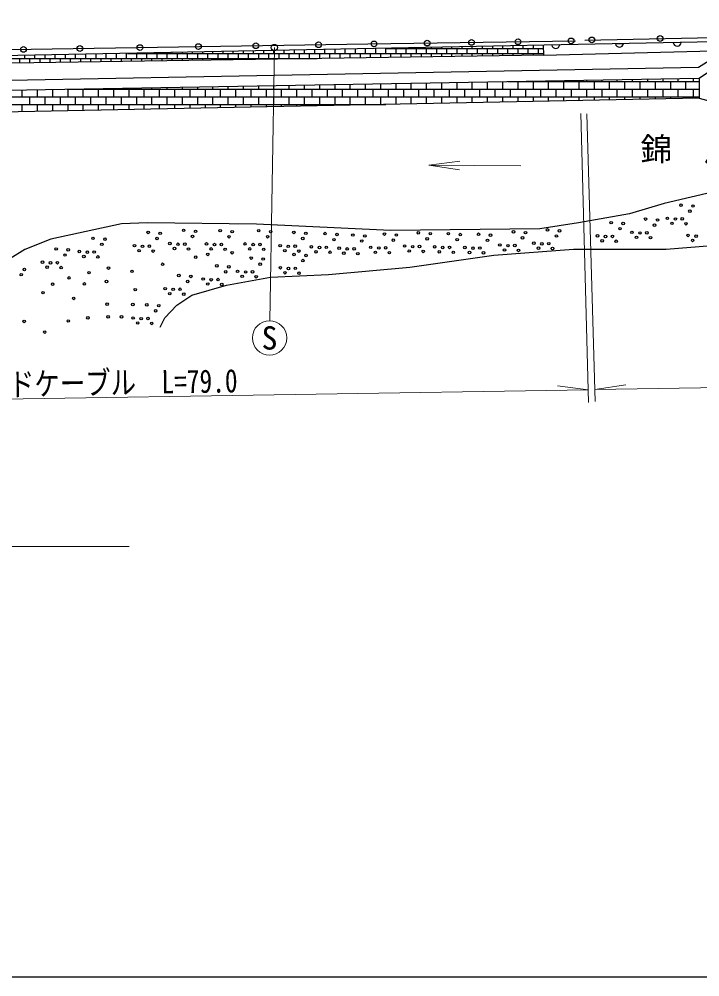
# Model space of a CAD drawing. Units: millimetres at full size, sheet at 1:1000; details may follow other scales. Extents: x 40000 to 680000, y 20000 to 380000.
# Drawn here: x 272755 to 326296, y 205000 to 280299 of the extents above; entities that cross this region are included whole.
import ezdxf
from ezdxf.enums import TextEntityAlignment as Align

# ---------------------------------------------------------------- set-up
doc = ezdxf.new("R2010")
doc.units = ezdxf.units.MM
doc.header["$LTSCALE"] = 1000
for name, color, linetype, lineweight in [('M-BGD', 7, 'Continuous', 25), ('M-BMK-HTXT', 7, 'Continuous', 13), ('M-STR-HTXT', 7, 'Continuous', 13), ('M-STR-STRC', 7, 'Continuous', 25), ('M-TTL-BAND', 7, 'Continuous', 25)]:
    doc.layers.add(name, color=color, linetype=linetype, lineweight=lineweight)
doc.styles.add('ＭＳ ゴシック', font='')
doc.styles.get('ＭＳ ゴシック').set_extended_font_data('MS Gothic')

msp = doc.modelspace()

# ---------------------------------------------------------------- linework, layer by layer
at = {"layer": 'M-BGD'}
for p, q in [((294400, 277600), (294400, 277858)), ((295200, 277600), (295200, 277874)), ((296000, 277600), (296000, 277890)), ((296800, 277600), (296800, 277905)), ((297600, 277600), (297600, 277921)), ((298400, 277600), (298400, 277937)), ((299200, 277600), (299200, 277952)), ((300000, 277600), (300000, 277968)), ((300800, 277600), (300800, 277984)), ((301600, 277600), (301600, 278000)), ((301617, 278000), (313980, 278000)), ((302000, 278000), (302000, 278008)), ((302400, 277600), (302400, 278000)), ((302800, 278000), (302800, 278023)), ((303200, 277600), (303200, 278000)), ((303600, 278000), (303600, 278039)), ((304000, 277600), (304000, 278000)), ((304400, 278000), (304400, 278055)), ((304800, 277600), (304800, 278000)), ((305200, 278000), (305200, 278070)), ((305600, 277600), (305600, 278000)), ((306000, 278000), (306000, 278086)), ((306400, 277600), (306400, 278000)), ((306800, 278000), (306800, 278102)), ((307200, 277600), (307200, 278000)), ((307600, 278000), (307600, 278118)), ((308000, 277600), (308000, 278000)), ((308400, 278000), (308400, 278133)), ((308800, 277600), (308800, 278000)), ((309200, 278000), (309200, 278149)), ((309600, 277600), (309600, 278000)), ((310000, 278000), (310000, 278165)), ((310400, 277600), (310400, 278000)), ((310800, 278000), (310800, 278180)), ((311200, 277600), (311200, 278000)), ((311600, 278000), (311600, 278196)), ((312000, 277600), (312000, 278000)), ((312400, 278000), (312400, 278212)), ((312800, 277600), (312800, 278000)), ((313200, 278000), (313200, 278228)), ((313600, 277600), (313600, 278000)), ((315273, 278268), (314648, 278256)), ((320282, 278367), (319656, 278355)), ((324828, 278456), (324202, 278444)), ((255947, 277200), (296198, 277200)), ((272800, 276845), (272800, 277200)), ((273200, 277200), (273200, 277441)), ((273600, 276858), (273600, 277200)), ((274000, 277200), (274000, 277457)), ((274400, 276870), (274400, 277200)), ((274800, 277200), (274800, 277473)), ((275200, 276882), (275200, 277200)), ((275600, 277200), (275600, 277489)), ((276000, 276894), (276000, 277200)), ((276400, 277200), (276400, 277504)), ((276800, 276906), (276800, 277200)), ((277200, 277200), (277200, 277520)), ((277600, 276918), (277600, 277200)), ((278000, 277200), (278000, 277536)), ((278400, 276930), (278400, 277200)), ((278800, 277200), (278800, 277552)), ((279200, 276942), (279200, 277200)), ((279600, 277200), (279600, 277567)), ((280000, 276955), (280000, 277200)), ((280400, 277200), (280400, 277583)), ((280800, 276967), (280800, 277200)), ((281200, 277200), (281200, 277599)), ((281265, 277600), (313987, 277600)), ((281600, 277600), (281600, 277607)), ((281600, 276979), (281600, 277200)), ((282000, 277200), (282000, 277600)), ((282400, 277600), (282400, 277622)), ((282400, 276991), (282400, 277200)), ((282800, 277200), (282800, 277600)), ((283200, 277600), (283200, 277638)), ((283200, 277003), (283200, 277200)), ((283600, 277200), (283600, 277600)), ((284000, 277600), (284000, 277654)), ((284000, 277015), (284000, 277200)), ((284400, 277200), (284400, 277600)), ((284800, 277600), (284800, 277669)), ((284800, 277027), (284800, 277200)), ((285200, 277200), (285200, 277600)), ((285600, 277600), (285600, 277685)), ((285600, 277039), (285600, 277200)), ((286000, 277200), (286000, 277600)), ((286400, 277600), (286400, 277701)), ((286400, 277052), (286400, 277200)), ((286800, 277200), (286800, 277600)), ((287200, 277600), (287200, 277717)), ((287200, 277064), (287200, 277200)), ((287600, 277200), (287600, 277600)), ((288000, 277600), (288000, 277732)), ((288000, 277076), (288000, 277200)), ((288400, 277200), (288400, 277600)), ((288800, 277600), (288800, 277748)), ((288800, 277088), (288800, 277200)), ((289200, 277200), (289200, 277600)), ((289600, 277600), (289600, 277764)), ((289600, 277100), (289600, 277200)), ((290000, 277200), (290000, 277600)), ((290400, 277600), (290400, 277780)), ((290400, 277112), (290400, 277200)), ((290800, 277200), (290800, 277600)), ((291200, 277600), (291200, 277795)), ((291200, 277124), (291200, 277200)), ((291600, 277200), (291600, 277600)), ((292000, 277600), (292000, 277811)), ((292000, 277136), (292000, 277200)), ((292400, 277200), (292400, 277600)), ((292800, 277600), (292800, 277819)), ((292800, 277149), (292800, 277200)), ((293200, 277200), (293200, 277600)), ((293600, 277600), (293600, 277842)), ((293600, 277161), (293600, 277200)), ((294000, 277200), (294000, 277600)), ((294400, 277173), (294400, 277200)), ((294800, 277200), (294800, 277600)), ((295200, 277185), (295200, 277200)), ((295600, 277200), (295600, 277600)), ((296000, 277197), (296000, 277200)), ((296400, 277203), (296400, 277600)), ((297200, 277215), (297200, 277600)), ((298000, 277227), (298000, 277600)), ((298800, 277239), (298800, 277600)), ((299600, 277252), (299600, 277600)), ((300400, 277264), (300400, 277600)), ((301200, 277276), (301200, 277600)), ((302000, 277288), (302000, 277600)), ((302800, 277300), (302800, 277600)), ((303600, 277312), (303600, 277600)), ((304400, 277324), (304400, 277600)), ((305200, 277336), (305200, 277600)), ((306000, 277349), (306000, 277600)), ((306800, 277361), (306800, 277600)), ((307600, 277373), (307600, 277600)), ((308400, 277385), (308400, 277600)), ((309200, 277397), (309200, 277600)), ((310000, 277409), (310000, 277600)), ((310800, 277421), (310800, 277600)), ((311600, 277433), (311600, 277600)), ((312400, 277446), (312400, 277600)), ((313200, 277458), (313200, 277600)), ((323400, 275400), (323400, 275611)), ((324600, 275400), (324600, 275632)), ((325800, 275400), (325800, 275653)), ((279600, 274800), (279600, 274853)), ((280800, 274800), (280800, 274874)), ((282000, 274800), (282000, 274895)), ((283200, 274800), (283200, 274916)), ((284400, 274800), (284400, 274936)), ((285600, 274800), (285600, 274957)), ((286800, 274800), (286800, 274978)), ((288000, 274800), (288000, 274999)), ((289200, 274800), (289200, 275019)), ((290400, 274800), (290400, 275040)), ((291600, 274800), (291600, 275061)), ((292800, 274800), (292800, 275082)), ((294000, 274800), (294000, 275103)), ((295200, 274800), (295200, 275123)), ((296400, 274800), (296400, 275144)), ((297600, 274800), (297600, 275165)), ((298800, 274800), (298800, 275186)), ((300000, 274800), (300000, 275206)), ((301200, 274800), (301200, 275227)), ((302400, 274800), (302400, 275248)), ((303600, 274800), (303600, 275269)), ((304800, 274800), (304800, 275290)), ((306000, 274800), (306000, 275310)), ((307200, 274800), (307200, 275331)), ((308400, 274800), (308400, 275352)), ((309600, 274800), (309600, 275373)), ((310800, 274800), (310800, 275393)), ((311183, 275400), (326249, 275400)), ((311400, 275400), (311400, 275404)), ((312000, 274800), (312000, 275400)), ((312600, 275400), (312600, 275425)), ((313200, 274800), (313200, 275400)), ((313800, 275400), (313800, 275445)), ((314400, 274800), (314400, 275400)), ((315000, 275400), (315000, 275466)), ((315600, 274800), (315600, 275400)), ((316200, 275400), (316200, 275487)), ((316800, 274800), (316800, 275400)), ((317400, 275400), (317400, 275508)), ((318000, 274800), (318000, 275400)), ((318600, 275400), (318600, 275528)), ((319200, 274800), (319200, 275400)), ((319800, 275400), (319800, 275549)), ((320400, 274800), (320400, 275400)), ((321000, 275400), (321000, 275570)), ((321600, 274800), (321600, 275400)), ((322200, 275400), (322200, 275591)), ((322800, 274800), (322800, 275400)), ((324000, 274800), (324000, 275400)), ((325200, 274800), (325200, 275400)), ((254322, 274200), (326246, 274200)), ((273000, 274200), (273000, 274739)), ((273600, 273600), (273600, 274200)), ((274200, 274200), (274200, 274760)), ((274800, 273600), (274800, 274200)), ((275400, 274200), (275400, 274781)), ((276000, 273600), (276000, 274200)), ((276521, 274800), (326248, 274800)), ((276600, 274200), (276600, 274800)), ((277200, 274800), (277200, 274812)), ((277200, 273600), (277200, 274200)), ((277800, 274200), (277800, 274800)), ((278400, 274800), (278400, 274833)), ((278400, 273600), (278400, 274200)), ((279000, 274200), (279000, 274800)), ((279600, 273600), (279600, 274200)), ((280200, 274200), (280200, 274800)), ((280800, 273600), (280800, 274200)), ((281400, 274200), (281400, 274800)), ((282000, 273600), (282000, 274200)), ((282600, 274200), (282600, 274800)), ((283200, 273600), (283200, 274200)), ((283800, 274200), (283800, 274800)), ((284400, 273600), (284400, 274200)), ((285000, 274200), (285000, 274800)), ((285600, 273600), (285600, 274200)), ((286200, 274200), (286200, 274800)), ((286800, 273600), (286800, 274200)), ((287400, 274200), (287400, 274800)), ((288000, 273600), (288000, 274200)), ((288600, 274200), (288600, 274800)), ((289200, 273600), (289200, 274200)), ((289800, 274200), (289800, 274800)), ((290400, 273600), (290400, 274200)), ((291000, 274200), (291000, 274800)), ((291600, 273600), (291600, 274200)), ((292200, 274200), (292200, 274800)), ((292800, 273600), (292800, 274200)), ((293400, 274200), (293400, 274800)), ((294000, 273600), (294000, 274200)), ((294600, 274200), (294600, 274800)), ((295200, 273600), (295200, 274200)), ((295800, 274200), (295800, 274800)), ((296400, 273600), (296400, 274200)), ((297000, 274200), (297000, 274800)), ((297600, 273600), (297600, 274200)), ((298200, 274200), (298200, 274800)), ((298800, 273600), (298800, 274200)), ((299400, 274200), (299400, 274800)), ((300000, 273600), (300000, 274200)), ((300600, 274200), (300600, 274800)), ((301200, 273600), (301200, 274200)), ((301800, 274200), (301800, 274800)), ((302400, 273616), (302400, 274200)), ((303000, 274200), (303000, 274800)), ((303600, 273640), (303600, 274200)), ((304200, 274200), (304200, 274800)), ((304800, 273664), (304800, 274200)), ((305400, 274200), (305400, 274800)), ((306000, 273689), (306000, 274200)), ((306600, 274200), (306600, 274800)), ((307200, 273713), (307200, 274200)), ((307800, 274200), (307800, 274800)), ((308400, 273737), (308400, 274200)), ((309000, 274200), (309000, 274800)), ((309600, 273761), (309600, 274200)), ((310200, 274200), (310200, 274800)), ((310800, 273785), (310800, 274200)), ((311400, 274200), (311400, 274800)), ((312000, 273810), (312000, 274200)), ((312600, 274200), (312600, 274800)), ((313200, 273834), (313200, 274200)), ((313800, 274200), (313800, 274800)), ((314400, 273858), (314400, 274200)), ((315000, 274200), (315000, 274800)), ((315600, 273882), (315600, 274200)), ((316200, 274200), (316200, 274800)), ((316800, 273906), (316800, 274200)), ((317400, 274200), (317400, 274800)), ((318000, 273930), (318000, 274200)), ((318600, 274200), (318600, 274800)), ((319200, 273955), (319200, 274200)), ((319800, 274200), (319800, 274800)), ((320400, 273979), (320400, 274200)), ((321000, 274200), (321000, 274800)), ((321600, 274003), (321600, 274200)), ((322200, 274200), (322200, 274800)), ((322800, 274027), (322800, 274200)), ((323400, 274200), (323400, 274800)), ((324000, 274051), (324000, 274200)), ((324600, 274200), (324600, 274800)), ((325200, 274076), (325200, 274200)), ((325800, 274200), (325800, 274800)), ((254332, 273600), (301608, 273600)), ((273000, 273023), (273000, 273600)), ((274200, 273047), (274200, 273600)), ((275400, 273072), (275400, 273600)), ((276600, 273096), (276600, 273600)), ((277800, 273120), (277800, 273600)), ((279000, 273144), (279000, 273600)), ((280200, 273168), (280200, 273600)), ((281400, 273193), (281400, 273600)), ((282600, 273217), (282600, 273600)), ((283800, 273241), (283800, 273600)), ((285000, 273265), (285000, 273600)), ((286200, 273289), (286200, 273600)), ((287400, 273314), (287400, 273600)), ((288600, 273338), (288600, 273600)), ((289800, 273362), (289800, 273600)), ((291000, 273386), (291000, 273600)), ((292200, 273410), (292200, 273600)), ((293400, 273435), (293400, 273600)), ((294600, 273459), (294600, 273600)), ((295800, 273483), (295800, 273600)), ((297000, 273507), (297000, 273600)), ((298200, 273531), (298200, 273600)), ((299400, 273555), (299400, 273600)), ((300600, 273580), (300600, 273600))]:
    msp.add_line(p, q, dxfattribs=at)
for points in [[(434412, 280299), (431072, 279272), (417430, 279231), (405876, 277614), (381835, 277604), (380450, 277658), (368144, 278038), (354143, 279032), (271316, 277404), (238936, 276974)], [(317251, 278656), (355240, 279441), (364791, 278623), (371994, 278230), (379893, 278123)], [(313989, 277470), (353934, 278493), (353923, 279028)], [(238693, 275131), (240045, 274898), (326177, 276531), (327735, 277481), (338439, 277571), (380586, 275193), (381903, 275125), (398561, 274842), (415829, 276468), (435007, 276339), (439001, 278508)], [(238693, 273836), (240047, 274169), (326250, 275661), (328216, 276985), (338427, 276922), (380377, 274611), (382007, 274541), (398580, 274342), (415851, 275967), (434385, 275643), (438994, 277949)], [(239047, 277424), (272044, 277906), (300168, 278347), (316507, 278591)], [(313975, 278243), (313989, 277470), (249476, 276492)], [(326250, 275661), (326246, 274097), (254349, 272647), (254318, 274416)], [(326246, 274097), (332900, 272281), (342914, 271604), (351207, 271615), (359978, 270950), (365304, 270436), (379217, 269866), (386170, 269616), (390378, 269988), (395056, 270781), (398422, 272217), (399471, 273640)], [(327729, 266792), (323481, 265801), (320771, 264980), (316763, 264288), (313721, 263821), (301969, 263671), (291415, 264169), (282847, 264289), (280817, 264206), (275238, 263013), (273200, 262194), (270825, 260720), (267459, 258127), (265919, 257051), (264465, 256416), (263033, 256147)], [(283837, 256081), (284219, 256811), (285169, 257815), (286337, 258601), (289055, 259395), (292528, 260014), (297077, 260228), (303497, 260799), (310102, 261750), (316354, 262217), (323659, 262202), (327221, 262493), (332550, 263371), (337333, 263635), (342082, 263572), (351011, 262926), (363302, 261283)]]:
    msp.add_lwpolyline(points, dxfattribs=at)
for centre, radius in [((304850, 278417), 225), ((308338, 278469), 225), ((311994, 278524), 225), ((316164, 278586), 225), ((317803, 278667), 225), ((323173, 278778), 225), ((273094, 277923), 225), ((277532, 277992), 225), ((282257, 278066), 225), ((286854, 278139), 225), ((291375, 278209), 225), ((296309, 278287), 225), ((300664, 278355), 225), ((324814, 265677), 100), ((325514, 265203), 100), ((325757, 265604), 100), ((319320, 264300), 100), ((320262, 264227), 100), ((322027, 264579), 100), ((322970, 264506), 100), ((323738, 264640), 100), ((324102, 264247), 100), ((324372, 264585), 100), ((324911, 264595), 100), ((325203, 264212), 100), ((282899, 263530), 100), ((283842, 263457), 100), ((285691, 263692), 100), ((286634, 263619), 100), ((288564, 263665), 100), ((289507, 263592), 100), ((291599, 263665), 100), ((292542, 263592), 100), ((294364, 263530), 100), ((295307, 263457), 100), ((304150, 263501), 100), ((311643, 263582), 100), ((312586, 263509), 100), ((314313, 263728), 100), ((315256, 263655), 100), ((320019, 263826), 100), ((320951, 263542), 100), ((321585, 263486), 100), ((322124, 263497), 100), ((322726, 264105), 100), ((278563, 263069), 100), ((279506, 262996), 100), ((283599, 263056), 100), ((286390, 263218), 100), ((289263, 263191), 100), ((292299, 263191), 100), ((295063, 263056), 100), ((296816, 263438), 100), ((297515, 262964), 100), ((297759, 263365), 100), ((299002, 263326), 100), ((299701, 262852), 100), ((299945, 263253), 100), ((301484, 263400), 100), ((302183, 262926), 100), ((302427, 263327), 100), ((304850, 263027), 100), ((305093, 263428), 100), ((306513, 263433), 100), ((307212, 262959), 100), ((307456, 263360), 100), ((308892, 263386), 100), ((309591, 262912), 100), ((309834, 263313), 100), ((312343, 263108), 100), ((315013, 263254), 100), ((318244, 263263), 100), ((318607, 262869), 100), ((318878, 263208), 100), ((319417, 263218), 100), ((319709, 262835), 100), ((321314, 263148), 100), ((322416, 263114), 100), ((325365, 263294), 100), ((325728, 262901), 100), ((325999, 263239), 100), ((275663, 262229), 100), ((276606, 262157), 100), ((277487, 262032), 100), ((278121, 261977), 100), ((278660, 261987), 100), ((279262, 262595), 100), ((281824, 262493), 100), ((282187, 262099), 100), ((282458, 262437), 100), ((282997, 262448), 100), ((283289, 262065), 100), ((284615, 262655), 100), ((284979, 262262), 100), ((285249, 262600), 100), ((285788, 262610), 100), ((286080, 262227), 100), ((287488, 262628), 100), ((287851, 262234), 100), ((288122, 262573), 100), ((288661, 262583), 100), ((288953, 262200), 100), ((290524, 262628), 100), ((290887, 262234), 100), ((291158, 262573), 100), ((291697, 262583), 100), ((291989, 262200), 100), ((293288, 262493), 100), ((293651, 262099), 100), ((293922, 262437), 100), ((294461, 262448), 100), ((294753, 262065), 100), ((295740, 262401), 100), ((296104, 262008), 100), ((296374, 262346), 100), ((296913, 262356), 100), ((297205, 261973), 100), ((297926, 262289), 100), ((298560, 262234), 100), ((299099, 262244), 100), ((300408, 262363), 100), ((300771, 261969), 100), ((301042, 262307), 100), ((301581, 262318), 100), ((303075, 262464), 100), ((303438, 262070), 100), ((303709, 262409), 100), ((304248, 262419), 100), ((304540, 262036), 100), ((305437, 262397), 100), ((305801, 262003), 100), ((306071, 262341), 100), ((306610, 262351), 100), ((306902, 261968), 100), ((307816, 262349), 100), ((308179, 261955), 100), ((308450, 262294), 100), ((308989, 262304), 100), ((310567, 262545), 100), ((310931, 262152), 100), ((311202, 262490), 100), ((311740, 262500), 100), ((312032, 262117), 100), ((313238, 262691), 100), ((313601, 262297), 100), ((313872, 262636), 100), ((314411, 262646), 100), ((314703, 262263), 100), ((274587, 261193), 100), ((276362, 261755), 100), ((277851, 261639), 100), ((278952, 261604), 100), ((286642, 261588), 100), ((287589, 261803), 100), ((289504, 261932), 100), ((291011, 261512), 100), ((291953, 261439), 100), ((294377, 261790), 100), ((295076, 261315), 100), ((295319, 261717), 100), ((298289, 261896), 100), ((299391, 261861), 100), ((301873, 261935), 100), ((309281, 261921), 100), ((273164, 260613), 100), ((274951, 260799), 100), ((275221, 261137), 100), ((275760, 261147), 100), ((276052, 260765), 100), ((279779, 260728), 100), ((281629, 260470), 100), ((284039, 261029), 100), ((288303, 260903), 100), ((289246, 260830), 100), ((289935, 260475), 100), ((291710, 261038), 100), ((293301, 260753), 100), ((293935, 260697), 100), ((294474, 260708), 100), ((272920, 260211), 100), ((276680, 259954), 100), ((278251, 260362), 100), ((285312, 260144), 100), ((286254, 260071), 100), ((287227, 259866), 100), ((287861, 259811), 100), ((288400, 259821), 100), ((289002, 260429), 100), ((290298, 260082), 100), ((290569, 260420), 100), ((291108, 260430), 100), ((291400, 260047), 100), ((293664, 260359), 100), ((294766, 260325), 100), ((275389, 259459), 100), ((277885, 259481), 100), ((279628, 259674), 100), ((281887, 259029), 100), ((284236, 259107), 100), ((284870, 259052), 100), ((285409, 259062), 100), ((286011, 259670), 100), ((287590, 259472), 100), ((288692, 259438), 100), ((274636, 258793), 100), ((277046, 258341), 100), ((284599, 258713), 100), ((285701, 258679), 100), ((279671, 257889), 100), ((281694, 257868), 100), ((282791, 257841), 100), ((283734, 257768), 100), ((278165, 256819), 100), ((279750, 256898), 100), ((280809, 256898), 100), ((281715, 256805), 100), ((282349, 256749), 100), ((282888, 256759), 100), ((283490, 257367), 100), ((273152, 256535), 100), ((276620, 256568), 100), ((282079, 256411), 100), ((283180, 256376), 100), ((274765, 255696), 100)]:
    msp.add_circle(centre, radius, dxfattribs=at)
for centre in [(314959, 278317), (319968, 278415), (324514, 278505)]:
    msp.add_arc(centre, 318, 191.01707, 351.23481, dxfattribs=at)
at = {"layer": 'M-BMK-HTXT'}
for q in [(307406, 269137), (307401, 268453), (312208, 268762)]:
    msp.add_line((304973, 268811), q, dxfattribs=at)
at = {"layer": 'M-STR-HTXT'}
for p, q in [((292832, 278067), (292471, 256585)), ((317550, 250161), (316929, 272888)), ((317419, 272856), (318063, 250239)), ((318037, 251175), (320462, 251555)), ((317523, 251167), (315086, 251469))]:
    msp.add_line(p, q, dxfattribs=at)
for points in [[(247149, 273209), (245722, 238848), (281403, 238848)], [(318037, 251175), (371166, 252026), (380210, 252187)], [(239094, 249707), (271413, 250428), (317523, 251167)]]:
    msp.add_lwpolyline(points, dxfattribs=at)
msp.add_circle((292448, 255235), 1350, dxfattribs=at)
at = {"layer": 'M-STR-STRC'}
msp.add_circle((292832, 278067), 250, dxfattribs=at)
at = {"layer": 'M-TTL-BAND'}
msp.add_line((40000, 205000), (579000, 205000), dxfattribs=at)

# ---------------------------------------------------------------- texts
at = {"layer": 'M-BMK-HTXT', "style": 'ＭＳ ゴシック'}
msp.add_text('錦\u3000川', height=1833, dxfattribs=at).set_placement((321617, 268610), align=Align.BOTTOM_LEFT)
at = {"layer": 'M-STR-HTXT', "style": 'ＭＳ ゴシック'}
msp.add_text('S', height=1833, dxfattribs=at).set_placement((292448, 255235), align=Align.MIDDLE_CENTER)
at = {"layer": 'M-STR-HTXT', "style": 'ＭＳ ゴシック', "width": 0.8}
msp.add_text('ガードケーブル\u3000L=79.0', height=1833, rotation=0.918, dxfattribs=at).set_placement((278965, 250236), align=Align.BOTTOM_CENTER)

doc.saveas('drawing.dxf')
